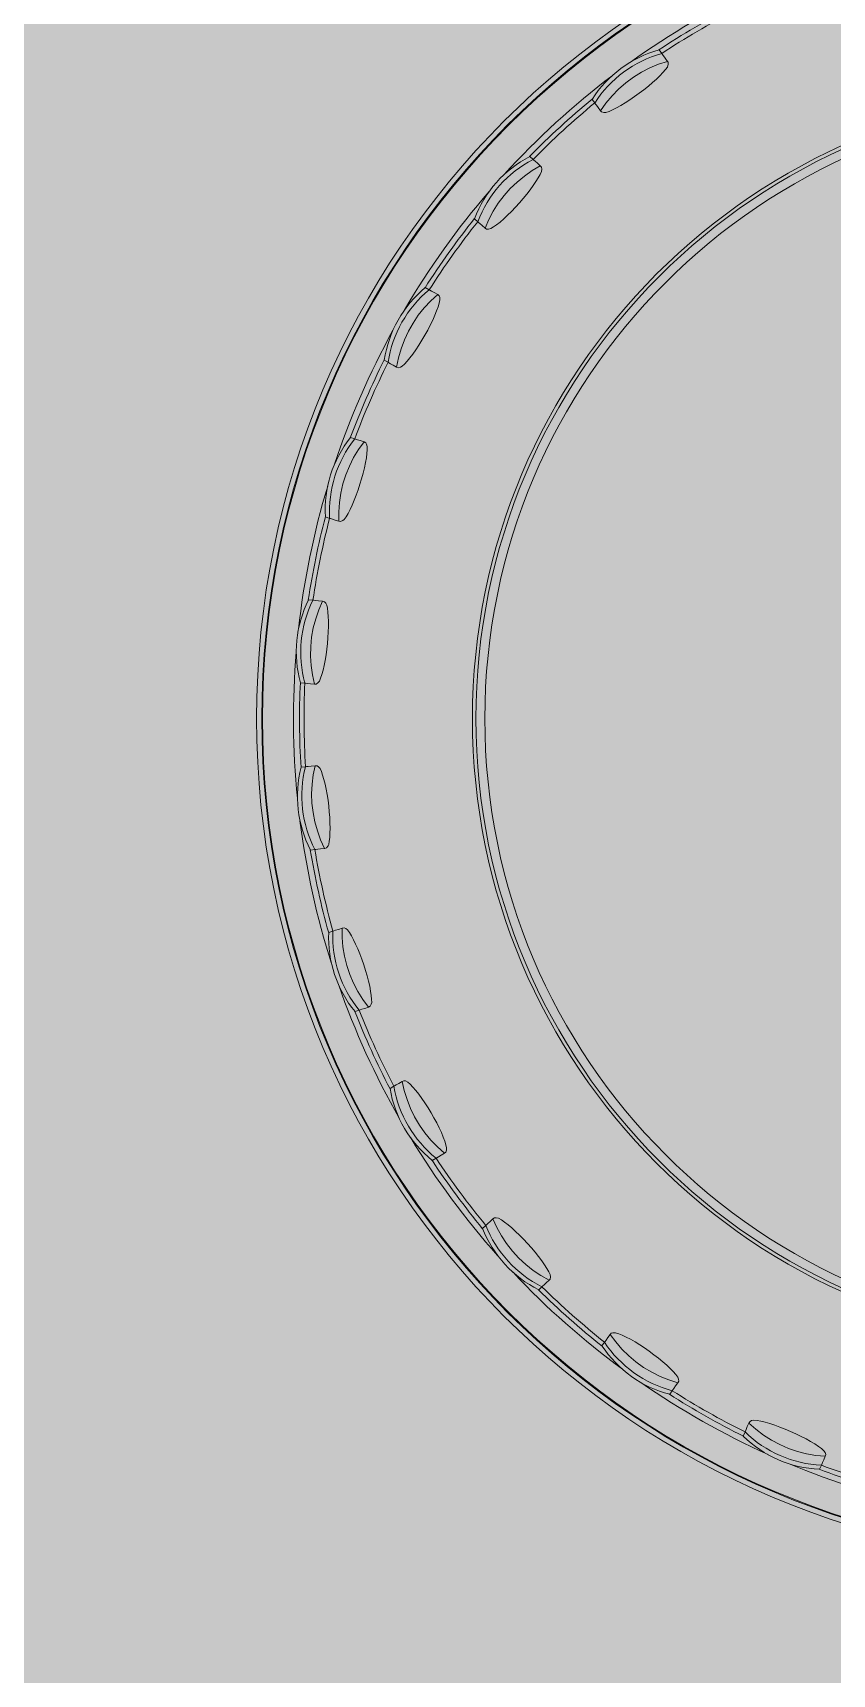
# Model space of a CAD drawing. Header units: millimetres. Extents: x -11451263 to 11578383104, y -507 to 1450429.
# Drawn here: x 12076536 to 12076962, y 1109336 to 1110210 of the extents above; entities that cross this region are included whole.
import ezdxf

# ---------------------------------------------------------------- set-up
doc = ezdxf.new("R2010")
doc.units = ezdxf.units.MM
doc.header["$MEASUREMENT"] = 0
doc.layers.get('0').update_dxf_attribs({"linetype": 'CONTINUOUS', "lineweight": 13})
doc.layers.get('Defpoints').update_dxf_attribs({"color": 5, "linetype": 'CONTINUOUS', "lineweight": 13})
for name, color, linetype, lineweight in [('DO DIEN TICH THONG THUY', 141, 'CONTINUOUS', 13), ('KT-Net to mau', 159, 'CONTINUOUS', 18), ('KT-Vat lieu', 250, 'CONTINUOUS', 9), ('SPE-MEP-Plumbing', 90, 'CONTINUOUS', 0)]:
    doc.layers.add(name, color=color, linetype=linetype, lineweight=lineweight)

# ---------------------------------------------------------------- blocks, each defined once
blk = doc.blocks.new('binh loc cat (bang)')
for p, q in [((383.03, 421.78), (383.53, 419.46)), ((427.81, 424.12), (427.82, 426.49)), ((427.81, 424.12), (427.81, 423.64)), ((427.81, 423.64), (427.81, 422.63)), ((427.81, 422.63), (427.82, 421.05)), ((427.82, 421.05), (427.82, 418.92)), ((432.6, 420.5), (427.82, 418.92)), ((437.49, 421.69), (432.6, 420.5)), ((442.46, 422.49), (437.49, 421.69)), ((447.48, 422.89), (442.46, 422.49)), ((452.52, 422.89), (447.48, 422.89)), ((457.54, 422.49), (452.52, 422.89)), ((462.51, 421.69), (457.54, 422.49)), ((467.4, 420.5), (462.51, 421.69)), ((472.18, 418.92), (467.4, 420.5)), ((472.18, 426.49), (472.19, 424.12)), ((472.18, 421.03), (472.19, 422.6)), ((472.18, 418.92), (472.18, 421.03)), ((472.19, 423.64), (472.19, 424.12)), ((472.19, 422.6), (472.19, 423.64)), ((516.47, 419.46), (516.97, 421.78)), ((340.11, 410.23), (339.63, 412.56)), ((354.78, 411.69), (350.09, 409.87)), ((359.61, 413.12), (354.78, 411.69)), ((364.54, 414.17), (359.61, 413.12)), ((369.54, 414.82), (364.54, 414.17)), ((374.56, 415.07), (369.54, 414.82)), ((379.6, 414.93), (374.56, 415.07)), ((384.59, 414.38), (379.6, 414.93)), ((383.3, 411.64), (381.79, 410.8)), ((384.12, 412.49), (383.3, 411.64)), ((383.63, 418.99), (383.53, 419.46)), ((383.84, 417.98), (383.63, 418.99)), ((384.16, 416.44), (383.84, 417.98)), ((384.67, 413.52), (384.12, 412.49)), ((384.59, 414.38), (384.16, 416.44)), ((384.59, 414.38), (384.67, 413.52)), ((427.88, 418.18), (427.82, 418.92)), ((428.4, 417.43), (427.88, 418.18)), ((429.66, 416.51), (428.4, 417.43)), ((431.31, 416), (429.66, 416.51)), ((433.29, 415.55), (431.31, 416)), ((435.58, 415.14), (433.29, 415.55)), ((438.14, 414.8), (435.58, 415.14)), ((440.91, 414.53), (438.14, 414.8)), ((443.85, 414.34), (440.91, 414.53)), ((446.89, 414.22), (443.85, 414.34)), ((450, 414.18), (446.89, 414.22)), ((453.11, 414.22), (450, 414.18)), ((456.15, 414.34), (453.11, 414.22)), ((459.09, 414.53), (456.15, 414.34)), ((461.86, 414.8), (459.09, 414.53)), ((464.42, 415.14), (461.86, 414.8)), ((466.71, 415.55), (464.42, 415.14)), ((468.69, 416), (466.71, 415.55)), ((470.34, 416.51), (468.69, 416)), ((471.29, 417.15), (470.34, 416.51)), ((472.07, 418.06), (471.29, 417.15)), ((472.18, 418.92), (472.07, 418.06)), ((515.38, 413.34), (515.41, 414.38)), ((515.86, 412.52), (515.38, 413.34)), ((515.84, 416.46), (515.41, 414.38)), ((520.4, 414.93), (515.41, 414.38)), ((516.16, 418), (515.84, 416.46)), ((516.7, 411.64), (515.86, 412.52)), ((516.37, 419), (516.16, 418)), ((516.47, 419.46), (516.37, 419)), ((518.21, 410.8), (516.7, 411.64)), ((525.44, 415.07), (520.4, 414.93)), ((530.46, 414.82), (525.44, 415.07)), ((535.46, 414.17), (530.46, 414.82)), ((540.39, 413.12), (535.46, 414.17)), ((545.22, 411.69), (540.39, 413.12)), ((549.91, 409.87), (545.22, 411.69)), ((560.37, 412.56), (559.89, 410.23)), ((340.11, 410.23), (340.21, 409.77)), ((340.21, 409.77), (340.43, 408.78)), ((340.43, 408.78), (340.76, 407.24)), ((340.76, 407.24), (341.21, 405.15)), ((345.55, 407.69), (341.21, 405.15)), ((341.52, 404.31), (341.21, 405.15)), ((342.29, 403.69), (341.52, 404.31)), ((343.51, 403.18), (342.29, 403.69)), ((345.22, 403.03), (343.51, 403.18)), ((347.26, 402.99), (345.22, 403.03)), ((350.09, 409.87), (345.55, 407.69)), ((349.59, 403.08), (347.26, 402.99)), ((352.16, 403.27), (349.59, 403.08)), ((354.92, 403.59), (352.16, 403.27)), ((357.84, 404), (354.92, 403.59)), ((360.84, 404.52), (357.84, 404)), ((363.89, 405.13), (360.84, 404.52)), ((366.92, 405.81), (363.89, 405.13)), ((369.87, 406.56), (366.92, 405.81)), ((372.7, 407.37), (369.87, 406.56)), ((375.36, 408.21), (372.7, 407.37)), ((377.79, 409.07), (375.36, 408.21)), ((379.94, 409.94), (377.79, 409.07)), ((381.79, 410.8), (379.94, 409.94)), ((520.06, 409.94), (518.21, 410.8)), ((522.21, 409.07), (520.06, 409.94)), ((524.64, 408.21), (522.21, 409.07)), ((527.3, 407.37), (524.64, 408.21)), ((530.13, 406.56), (527.3, 407.37)), ((533.08, 405.81), (530.13, 406.56)), ((536.11, 405.13), (533.08, 405.81)), ((539.16, 404.52), (536.11, 405.13)), ((542.16, 404), (539.16, 404.52)), ((545.08, 403.59), (542.16, 404)), ((547.84, 403.27), (545.08, 403.59)), ((550.41, 403.08), (547.84, 403.27)), ((554.45, 407.69), (549.91, 409.87)), ((552.74, 402.99), (550.41, 403.08)), ((554.78, 403.03), (552.74, 402.99)), ((558.79, 405.15), (554.45, 407.69)), ((556.49, 403.18), (554.78, 403.03)), ((557.49, 403.57), (556.49, 403.18)), ((558.49, 404.31), (557.49, 403.57)), ((558.79, 405.15), (558.49, 404.31)), ((558.79, 405.15), (559.24, 407.22)), ((559.24, 407.22), (559.57, 408.75)), ((559.57, 408.75), (559.79, 409.76)), ((559.79, 409.76), (559.89, 410.23)), ((296.8, 398.64), (297.77, 396.48)), ((297.97, 396.04), (297.77, 396.48)), ((298.38, 395.09), (297.97, 396.04)), ((299.02, 393.65), (298.38, 395.09)), ((299.87, 391.72), (299.02, 393.65)), ((275.69, 385.3), (271.27, 382.89)), ((280.3, 387.35), (275.69, 385.3)), ((285.05, 389.03), (280.3, 387.35)), ((289.91, 390.32), (285.05, 389.03)), ((294.87, 391.22), (289.91, 390.32)), ((294.31, 385.12), (292.12, 383.77)), ((296.24, 386.42), (294.31, 385.12)), ((299.87, 391.72), (294.87, 391.22)), ((297.87, 387.64), (296.24, 386.42)), ((299.17, 388.77), (297.87, 387.64)), ((299.8, 389.78), (299.17, 388.77)), ((300.12, 390.9), (299.8, 389.78)), ((299.87, 391.72), (300.12, 390.9)), ((257.22, 378.42), (256.27, 380.59)), ((257.22, 378.42), (257.41, 377.99)), ((257.41, 377.99), (257.83, 377.06)), ((257.83, 377.06), (258.48, 375.62)), ((263.07, 377.06), (259.35, 373.68)), ((267.05, 380.14), (263.07, 377.06)), ((271.27, 382.89), (267.05, 380.14)), ((275.85, 376.01), (273.09, 375)), ((278.69, 377.14), (275.85, 376.01)), ((281.54, 378.37), (278.69, 377.14)), ((284.36, 379.67), (281.54, 378.37)), ((287.1, 381.02), (284.36, 379.67)), ((289.7, 382.39), (287.1, 381.02)), ((292.12, 383.77), (289.7, 382.39)), ((258.48, 375.62), (259.35, 373.68)), ((259.75, 372.98), (259.35, 373.68)), ((260.65, 372.49), (259.75, 372.98)), ((262.01, 372.23), (260.65, 372.49)), ((263.72, 372.44), (262.01, 372.23)), ((265.72, 372.83), (263.72, 372.44)), ((267.98, 373.39), (265.72, 372.83)), ((270.45, 374.12), (267.98, 373.39)), ((273.09, 375), (270.45, 374.12)), ((216.92, 350.42), (212.26, 348.51)), ((221.71, 351.95), (216.92, 350.42)), ((217.26, 358.08), (218.67, 356.16)), ((218.95, 355.77), (218.67, 356.16)), ((219.55, 354.93), (218.95, 355.77)), ((220.47, 353.66), (219.55, 354.93)), ((221.71, 351.95), (220.47, 353.66)), ((221.99, 349.86), (221.64, 348.92)), ((221.71, 351.95), (221.72, 351.93)), ((221.72, 351.93), (222.14, 351.12)), ((222.14, 351.12), (221.99, 349.86)), ((203.47, 343.6), (199.39, 340.64)), ((207.77, 346.23), (203.47, 343.6)), ((212.26, 348.51), (207.77, 346.23)), ((215.78, 342.56), (213.7, 340.71)), ((217.65, 344.33), (215.78, 342.56)), ((219.26, 346), (217.65, 344.33)), ((220.6, 347.54), (219.26, 346)), ((221.64, 348.92), (220.6, 347.54)), ((192.02, 333.8), (188.76, 329.96)), ((195.57, 337.37), (192.02, 333.8)), ((199.39, 340.64), (195.57, 337.37)), ((204.02, 333.28), (201.48, 331.59)), ((206.55, 335.08), (204.02, 333.28)), ((209.04, 336.93), (206.55, 335.08)), ((211.44, 338.82), (209.04, 336.93)), ((213.7, 340.71), (211.44, 338.82)), ((182.76, 330.07), (181.37, 332)), ((182.76, 330.07), (183.03, 329.69)), ((183.03, 329.69), (183.64, 328.87)), ((183.64, 328.87), (184.57, 327.6)), ((184.57, 327.6), (185.82, 325.88)), ((188.76, 329.96), (185.82, 325.88)), ((186.58, 325.17), (185.82, 325.88)), ((187.5, 324.97), (186.58, 325.17)), ((188.73, 325.01), (187.5, 324.97)), ((190.35, 325.57), (188.73, 325.01)), ((192.23, 326.36), (190.35, 325.57)), ((194.32, 327.39), (192.23, 326.36)), ((196.59, 328.61), (194.32, 327.39)), ((198.99, 330.02), (196.59, 328.61)), ((201.48, 331.59), (198.99, 330.02)), ((147.9, 301.86), (149.67, 300.28)), ((150.03, 299.96), (149.67, 300.28)), ((150.79, 299.27), (150.03, 299.96)), ((151.96, 298.21), (150.79, 299.27)), ((153.52, 296.79), (151.96, 298.21)), ((145, 291.46), (141.08, 288.3)), ((149.15, 294.3), (145, 291.46)), ((153.52, 296.79), (149.15, 294.3)), ((152.37, 290.47), (151.13, 288.5)), ((153.36, 292.25), (152.37, 290.47)), ((154.08, 293.82), (153.36, 292.25)), ((153.52, 296.79), (153.63, 296.72)), ((153.63, 296.72), (154.15, 295.95)), ((154.22, 294.62), (154.08, 293.82)), ((154.15, 295.95), (154.22, 294.62)), ((134.05, 281.1), (130.99, 277.1)), ((137.42, 284.84), (134.05, 281.1)), ((141.08, 288.3), (137.42, 284.84)), ((146.21, 281.82), (144.25, 279.47)), ((148.02, 284.13), (146.21, 281.82)), ((149.68, 286.37), (148.02, 284.13)), ((151.13, 288.5), (149.68, 286.37)), ((128.25, 272.87), (125.87, 268.43)), ((130.99, 277.1), (128.25, 272.87)), ((137.97, 272.67), (135.86, 270.62)), ((140.1, 274.86), (137.97, 272.67)), ((142.21, 277.14), (140.1, 274.86)), ((144.25, 279.47), (142.21, 277.14)), ((119.97, 267.3), (118.21, 268.89)), ((119.97, 267.3), (120.32, 266.98)), ((120.32, 266.98), (121.08, 266.3)), ((121.08, 266.3), (122.26, 265.25)), ((122.26, 265.25), (123.84, 263.83)), ((125.87, 268.43), (123.84, 263.83)), ((124.73, 263.3), (123.84, 263.83)), ((125.67, 263.29), (124.73, 263.3)), ((126.86, 263.58), (125.67, 263.29)), ((128.34, 264.47), (126.86, 263.58)), ((130.01, 265.64), (128.34, 264.47)), ((131.84, 267.07), (130.01, 265.64)), ((133.8, 268.74), (131.84, 267.07)), ((135.86, 270.62), (133.8, 268.74)), ((91.74, 232.46), (93.8, 231.28)), ((94.22, 231.04), (93.8, 231.28)), ((95.11, 230.52), (94.22, 231.04)), ((98.29, 228.67), (94.54, 225.32)), ((96.47, 229.73), (95.11, 230.52)), ((98.29, 228.67), (96.47, 229.73)), ((98.29, 228.67), (98.98, 228.15)), ((98.98, 228.15), (99.38, 227.05)), ((91.06, 221.68), (87.89, 217.77)), ((94.54, 225.32), (91.06, 221.68)), ((97.68, 220.06), (96.7, 217.67)), ((98.48, 222.24), (97.68, 220.06)), ((99.08, 224.19), (98.48, 222.24)), ((99.46, 225.87), (99.08, 224.19)), ((99.38, 227.05), (99.46, 225.87)), ((85.03, 213.63), (82.51, 209.26)), ((87.89, 217.77), (85.03, 213.63)), ((94.25, 212.5), (92.83, 209.8)), ((95.55, 215.14), (94.25, 212.5)), ((96.7, 217.67), (95.55, 215.14)), ((80.35, 204.71), (78.55, 200.01)), ((82.51, 209.26), (80.35, 204.71)), ((88.1, 201.84), (86.46, 199.39)), ((89.73, 204.42), (88.1, 201.84)), ((91.31, 207.09), (89.73, 204.42)), ((92.83, 209.8), (91.31, 207.09)), ((71.61, 192.84), (69.56, 194.03)), ((71.61, 192.84), (72.02, 192.6)), ((72.02, 192.6), (72.9, 192.1)), ((77.14, 195.18), (76.12, 190.25)), ((78.55, 200.01), (77.14, 195.18)), ((81.77, 193.3), (80.38, 191.81)), ((83.27, 195.09), (81.77, 193.3)), ((84.84, 197.13), (83.27, 195.09)), ((86.46, 199.39), (84.84, 197.13)), ((72.9, 192.1), (74.27, 191.31)), ((74.27, 191.31), (76.12, 190.25)), ((77.09, 189.91), (76.12, 190.25)), ((78.02, 190.11), (77.09, 189.91)), ((79.12, 190.64), (78.02, 190.11)), ((80.38, 191.81), (79.12, 190.64)), ((51.24, 152.89), (53.5, 152.17)), ((53.96, 152.02), (53.5, 152.17)), ((54.94, 151.69), (53.96, 152.02)), ((56.43, 151.2), (54.94, 151.69)), ((58.44, 150.54), (55.46, 146.49)), ((58.44, 150.54), (56.43, 151.2)), ((58.44, 150.54), (59.24, 150.15)), ((59.24, 150.15), (59.88, 149.08)), ((59.88, 149.08), (60.16, 148.05)), ((52.82, 142.21), (50.52, 137.73)), ((55.46, 146.49), (52.82, 142.21)), ((59.63, 142), (59.16, 139.46)), ((59.95, 144.3), (59.63, 142)), ((60.13, 146.33), (59.95, 144.3)), ((60.16, 148.05), (60.13, 146.33)), ((48.59, 133.08), (47.03, 128.28)), ((50.52, 137.73), (48.59, 133.08)), ((57.84, 133.89), (57.02, 130.95)), ((58.56, 136.74), (57.84, 133.89)), ((59.16, 139.46), (58.56, 136.74)), ((45.86, 123.38), (45.08, 118.41)), ((47.03, 128.28), (45.86, 123.38)), ((55.1, 125.05), (54.04, 122.18)), ((56.09, 127.99), (55.1, 125.05)), ((57.02, 130.95), (56.09, 127.99)), ((45.08, 118.41), (44.71, 113.39)), ((50.72, 114.58), (49.63, 112.52)), ((51.83, 116.9), (50.72, 114.58)), ((52.95, 119.45), (51.83, 116.9)), ((54.04, 122.18), (52.95, 119.45)), ((39.78, 109.95), (37.53, 110.69)), ((39.78, 109.95), (40.23, 109.81)), ((40.23, 109.81), (41.2, 109.5)), ((41.2, 109.5), (42.7, 109.01)), ((42.7, 109.01), (44.73, 108.36)), ((44.71, 113.39), (44.73, 108.36)), ((45.76, 108.23), (44.73, 108.36)), ((46.62, 108.61), (45.76, 108.23)), ((47.59, 109.36), (46.62, 108.61)), ((48.58, 110.77), (47.59, 109.36)), ((49.63, 112.52), (48.58, 110.77)), ((28.17, 66.64), (30.53, 66.4)), ((31, 66.35), (30.53, 66.4)), ((32.03, 66.24), (31, 66.35)), ((33.63, 61.26), (31.93, 56.52)), ((33.6, 66.07), (32.03, 66.24)), ((35.69, 65.84), (33.6, 66.07)), ((35.69, 65.84), (33.63, 61.26)), ((35.69, 65.84), (36.56, 65.64)), ((36.56, 65.64), (37.39, 64.74)), ((37.39, 64.74), (37.9, 63.77)), ((37.9, 63.77), (38.23, 62.08)), ((38.23, 62.08), (38.48, 60.05)), ((31.93, 56.52), (30.62, 51.66)), ((38.48, 60.05), (38.64, 57.73)), ((38.64, 57.73), (38.71, 55.15)), ((38.71, 55.15), (38.69, 52.37)), ((29.69, 46.71), (29.17, 41.7)), ((30.62, 51.66), (29.69, 46.71)), ((38.38, 46.39), (38.09, 43.29)), ((38.58, 49.43), (38.38, 46.39)), ((38.69, 52.37), (38.58, 49.43)), ((29.17, 41.7), (29.04, 36.66)), ((29.04, 36.66), (29.31, 31.63)), ((37.29, 37.19), (36.79, 34.29)), ((37.73, 40.21), (37.29, 37.19)), ((38.09, 43.29), (37.73, 40.21)), ((29.31, 31.63), (29.99, 26.65)), ((29.99, 26.65), (31.06, 21.73)), ((34.98, 26.82), (34.32, 24.89)), ((35.62, 29.06), (34.98, 26.82)), ((36.23, 31.56), (35.62, 29.06)), ((36.79, 34.29), (36.23, 31.56)), ((25.89, 22.26), (23.53, 22.52)), ((25.89, 22.26), (26.36, 22.21)), ((26.36, 22.21), (27.37, 22.11)), ((27.37, 22.11), (28.94, 21.95)), ((28.94, 21.95), (31.06, 21.73)), ((32.09, 21.82), (31.06, 21.73)), ((32.85, 22.37), (32.09, 21.82)), ((33.65, 23.31), (32.85, 22.37)), ((34.32, 24.89), (33.65, 23.31)), ((23.53, -22.52), (25.89, -22.26)), ((26.36, -22.21), (25.89, -22.26)), ((27.39, -22.11), (26.36, -22.21)), ((28.96, -21.95), (27.39, -22.11)), ((31.06, -21.73), (28.96, -21.95)), ((31.06, -21.73), (29.99, -26.65)), ((31.06, -21.73), (31.92, -21.75)), ((31.92, -21.75), (32.88, -22.4)), ((32.88, -22.4), (33.65, -23.31)), ((33.65, -23.31), (34.32, -24.89)), ((34.32, -24.89), (34.98, -26.82)), ((29.31, -31.63), (29.04, -36.66)), ((29.99, -26.65), (29.31, -31.63)), ((34.98, -26.82), (35.62, -29.06)), ((35.62, -29.06), (36.23, -31.56)), ((36.23, -31.56), (36.79, -34.29)), ((36.79, -34.29), (37.29, -37.19)), ((29.04, -36.66), (29.17, -41.7)), ((29.17, -41.7), (29.69, -46.71)), ((37.29, -37.19), (37.73, -40.21)), ((37.73, -40.21), (38.09, -43.29)), ((38.09, -43.29), (38.38, -46.39)), ((29.69, -46.71), (30.62, -51.66)), ((30.62, -51.66), (31.93, -56.52)), ((38.38, -46.39), (38.58, -49.43)), ((38.58, -49.43), (38.69, -52.37)), ((38.69, -52.37), (38.71, -55.15)), ((31.93, -56.52), (33.63, -61.26)), ((38.48, -60.05), (38.23, -62.08)), ((38.64, -57.73), (38.48, -60.05)), ((38.71, -55.15), (38.64, -57.73)), ((30.53, -66.4), (28.17, -66.64)), ((30.53, -66.4), (31, -66.35)), ((31, -66.35), (32.01, -66.24)), ((32.01, -66.24), (33.58, -66.07)), ((33.58, -66.07), (35.69, -65.84)), ((33.63, -61.26), (35.69, -65.84)), ((36.53, -65.65), (35.69, -65.84)), ((37.3, -64.87), (36.53, -65.65)), ((37.9, -63.77), (37.3, -64.87)), ((38.23, -62.08), (37.9, -63.77)), ((37.53, -110.69), (39.78, -109.95)), ((40.24, -109.8), (39.78, -109.95)), ((41.23, -109.49), (40.24, -109.8)), ((42.72, -109.01), (41.23, -109.49)), ((44.73, -108.36), (42.72, -109.01)), ((44.73, -108.36), (44.71, -113.39)), ((44.71, -113.39), (45.08, -118.41)), ((44.73, -108.36), (45.57, -108.2)), ((45.57, -108.2), (46.66, -108.64)), ((46.66, -108.64), (47.59, -109.36)), ((47.59, -109.36), (48.58, -110.77)), ((48.58, -110.77), (49.63, -112.52)), ((49.63, -112.52), (50.72, -114.58)), ((45.08, -118.41), (45.86, -123.38)), ((50.72, -114.58), (51.83, -116.9)), ((51.83, -116.9), (52.95, -119.45)), ((52.95, -119.45), (54.04, -122.18)), ((54.04, -122.18), (55.1, -125.05)), ((45.86, -123.38), (47.03, -128.28)), ((47.03, -128.28), (48.59, -133.08)), ((55.1, -125.05), (56.09, -127.99)), ((56.09, -127.99), (57.02, -130.95)), ((57.02, -130.95), (57.84, -133.89)), ((48.59, -133.08), (50.52, -137.73)), ((50.52, -137.73), (52.82, -142.21)), ((57.84, -133.89), (58.56, -136.74)), ((58.56, -136.74), (59.16, -139.46)), ((59.16, -139.46), (59.63, -142)), ((52.82, -142.21), (55.46, -146.49)), ((55.46, -146.49), (58.44, -150.54)), ((59.63, -142), (59.95, -144.3)), ((60.16, -148.05), (59.69, -149.52)), ((59.95, -144.3), (60.13, -146.33)), ((60.13, -146.33), (60.16, -148.05)), ((53.5, -152.17), (51.24, -152.89)), ((53.5, -152.17), (53.95, -152.02)), ((53.95, -152.02), (54.92, -151.7)), ((54.92, -151.7), (56.41, -151.21)), ((56.41, -151.21), (58.44, -150.54)), ((58.99, -150.36), (58.44, -150.54)), ((59.69, -149.52), (58.99, -150.36))]:
    blk.add_line(p, q)
for radius in [450, 447.23, 446.83, 334.98, 333.14, 328.39]:
    blk.add_circle((450, 0), radius)
for centre, radius, start, end in [((450, 0), 430.33, 90.80821, 101.19179), ((450, 368.47), 62.11, 69.07517, 110.92483), ((450, 0), 430.33, 78.80821, 89.19179), ((373.39, 360.42), 62.11, 81.07517, 122.92483), ((373.88, 358.1), 62.11, 81.06554, 122.93446), ((450, 0), 427.12, 92.95582, 99.04418), ((450, 0), 424.7, 92.9955, 99.0045), ((450, 366.1), 62.11, 69.06554, 110.93446), ((450, 0), 427.12, 80.95582, 87.04418), ((450, 0), 424.7, 80.9955, 87.0045), ((526.12, 358.1), 62.11, 57.06554, 98.93446), ((526.61, 360.42), 62.11, 57.07517, 98.92483), ((450, 0), 430.33, 102.80821, 113.19179), ((450, 0), 427.12, 104.95582, 111.04418), ((450, 0), 430.33, 66.80821, 77.19179), ((450, 0), 427.12, 68.95582, 75.04418), ((450, 0), 424.7, 104.9955, 111.0045), ((450, 0), 424.7, 68.9955, 75.0045), ((300.13, 336.61), 62.11, 93.07517, 134.92483), ((301.09, 334.45), 62.11, 93.06554, 134.93446), ((450, 0), 430.33, 114.80821, 125.19179), ((450, 0), 427.12, 116.95582, 123.04418), ((450, 0), 424.7, 116.9955, 123.0045), ((233.42, 298.1), 62.11, 105.07517, 146.92483), ((234.81, 296.18), 62.11, 105.06554, 146.93446), ((450, 0), 430.33, 126.80821, 137.19179), ((450, 0), 427.12, 128.95582, 135.04418), ((450, 0), 424.7, 128.9955, 135.0045), ((176.17, 246.55), 62.11, 117.07517, 158.92483), ((177.93, 244.97), 62.11, 117.06554, 158.93446), ((450, 0), 430.33, 138.80821, 149.19179), ((450, 0), 427.12, 140.95582, 147.04418), ((450, 0), 424.7, 140.9955, 147.0045), ((130.9, 184.24), 62.11, 129.07517, 170.92483), ((132.95, 183.05), 62.11, 129.06554, 170.93446), ((450, 0), 430.33, 150.80821, 161.19179), ((450, 0), 427.12, 152.95582, 159.04418), ((450, 0), 424.7, 152.9955, 159.0045), ((99.56, 113.86), 62.11, 141.07517, 182.92483), ((101.82, 113.13), 62.11, 141.06554, 182.93446), ((450, 0), 430.33, 162.80821, 173.19179), ((450, 0), 427.12, 164.95582, 171.04418), ((450, 0), 424.7, 164.9955, 171.0045), ((83.55, 38.52), 62.11, 153.07517, 194.92483), ((85.9, 38.27), 62.11, 153.06554, 194.93446), ((450, 0), 430.33, 174.80821, 185.19179), ((450, 0), 427.12, 176.95582, 183.04418), ((450, 0), 424.7, 176.9955, 183.0045), ((83.55, -38.52), 62.11, 165.07517, 206.92483), ((85.9, -38.27), 62.11, 165.06554, 206.93446), ((450, 0), 430.33, 186.80821, 197.19179), ((450, 0), 427.12, 188.95582, 195.04418), ((450, 0), 424.7, 188.9955, 195.0045), ((99.56, -113.86), 62.11, 177.07517, 218.92483), ((101.82, -113.13), 62.11, 177.06554, 218.93446), ((450, 0), 430.33, 198.80821, 209.19179), ((450, 0), 427.12, 200.95582, 207.04418), ((450, 0), 424.7, 200.9955, 207.0045)]:
    blk.add_arc(centre, radius, start, end)
blk = doc.blocks.new('A$C28B845C9')
at = {"layer": 'SPE-MEP-Plumbing', "xscale": -1, "rotation": 144.4550569256111}
blk.add_blockref('binh loc cat (bang)', (3419.19, 6202.86, 0), dxfattribs=at)
blk = doc.blocks.new('l3 hatch north')
at = {"true_color": 0xf28888}
h = blk.add_hatch(color=11, dxfattribs=at)
h.dxf.hatch_style = 1
edge = h.paths.add_edge_path()
edge.add_arc((12067777.96, 1591954.07), 10786.77, 116.688833, 139.659031, ccw=False)
edge.add_arc((12065362.28, 1597191.63), 5025.99, 80.17216, 118.90222, ccw=False)
edge.add_arc((12065360.23, 1597283.58), 4935.76, 51.15696, 79.96644, ccw=False)
edge.add_line((12068455.88, 1601127.89), (12074702.55, 1595959.96))
edge.add_arc((12078138.99, 1599771.03), 5131.61, 227.95899, 237.24787)
edge.add_line((12075362.76, 1595455.25), (12074102.63, 1593929.37))
edge.add_line((12074102.63, 1593929.37), (12080579.5, 1588580.52))
edge.add_arc((12078611.51, 1585300.34), 3825.25, -11.16173, 59.03781, ccw=False)
edge.add_line((12082364.41, 1584559.85), (12080860.2, 1579171.15))
edge.add_arc((12082407.8, 1578761.24), 1600.96, 165.16459, 253.77999)
edge.add_line((12081960.61, 1577224), (12083459.92, 1576800.34))
edge.add_line((12083459.92, 1576800.34), (12083913.78, 1578406.52))
edge.add_line((12083913.78, 1578406.52), (12085010.14, 1578096.72))
edge.add_line((12085010.14, 1578096.72), (12085064.52, 1578289.18))
edge.add_line((12085064.52, 1578289.18), (12087432.52, 1577620.05))
edge.add_line((12087432.52, 1577620.05), (12086925.35, 1575825.25))
edge.add_line((12086925.35, 1575825.25), (12111654.03, 1568830.2))
edge.add_line((12111654.03, 1568830.2), (12097509.92, 1572827.79))
edge.add_line((12097509.92, 1572827.79), (12096694, 1569943.29))
edge.add_line((12096694, 1569943.29), (12082642.29, 1573913.91))
edge.add_arc((12083458.06, 1576800.86), 3000, 230.44883, 254.22122, ccw=False)
edge.add_line((12081547.76, 1574487.7), (12079856.15, 1575884.69))
edge.add_line((12079856.15, 1575884.69), (12074206.97, 1580549.99))
edge.add_line((12074206.97, 1580549.99), (12074525.23, 1580935.38))
edge.add_line((12074525.23, 1580935.38), (12065810.18, 1588132.85))
edge.add_line((12065810.18, 1588132.85), (12050084.27, 1569085.9))
edge.add_line((12050084.27, 1569085.9), (12055250.35, 1564819.56))
edge.add_arc((12057430.84, 1567459.9), 3424.32, 230.44882, 313.33083)
edge.add_line((12059780.64, 1564969.04), (12061886.26, 1567515.47))
edge.add_line((12061886.26, 1567515.47), (12054098.59, 1573946.81))
edge.add_line((12054098.59, 1573946.81), (12055942.53, 1576179.62))
edge.add_line((12055942.53, 1576179.62), (12063730.2, 1569748.27))
edge.add_line((12063730.2, 1569748.27), (12067961.52, 1574871.94))
edge.add_line((12067961.52, 1574871.94), (12068886.78, 1574107.82))
edge.add_line((12068886.78, 1574107.82), (12074206.97, 1580549.99))
edge.add_line((12074206.97, 1580549.99), (12079856.15, 1575884.69))
edge.add_line((12079856.15, 1575884.69), (12081547.76, 1574487.7))
edge.add_arc((12083458.06, 1576800.86), 3000, 230.44883, 254.22122)
edge.add_line((12082642.29, 1573913.91), (12086108.5, 1572934.45))
edge.add_line((12086108.5, 1572934.45), (12084476.83, 1567056.48))
edge.add_line((12084476.83, 1567056.48), (12095035.21, 1564073.22))
edge.add_line((12095035.21, 1564073.22), (12097509.92, 1572827.79))
edge.add_line((12097509.92, 1572827.79), (12111654.03, 1568830.2))
edge.add_line((12111654.03, 1568830.2), (12109283.3, 1560469.19))
edge.add_arc((12093320.71, 1575918.59), 22214.59, 292.793496, 315.935987, ccw=False)
edge.add_arc((12093298.89, 1575950.5), 22252.46, 254.792624, 292.813462, ccw=False)
edge.add_arc((12089313.04, 1565438.09), 11116.08, 224.694292, 260.413304, ccw=False)
edge.add_line((12081410.96, 1557619.89), (12080681.18, 1558229.78))
edge.add_arc((12067930.29, 1542235.32), 20455.02, 51.437935, 56.069187)
edge.add_arc((12067984.14, 1542375.13), 20308.99, 55.975037, 81.903475)
edge.add_arc((12067930.29, 1542235.32), 20455.02, 81.809325, 105.631304)
edge.add_arc((12067938.79, 1542214.18), 20477.66, 105.638269, 128.716096)
edge.add_line((12055130.79, 1558191.98), (12046773.06, 1565076.38))
edge.add_line((12046773.06, 1565076.38), (12043207.18, 1560758.5))
edge.add_line((12043207.18, 1560758.5), (12045674.56, 1558720.84))
edge.add_line((12045674.56, 1558720.84), (12047075.45, 1560417.16))
edge.add_line((12047075.45, 1560417.16), (12052958.18, 1555559.07))
edge.add_line((12052958.18, 1555559.07), (12049171.29, 1550969.88))
edge.add_line((12049171.29, 1550969.88), (12047185.11, 1548562.9))
edge.add_arc((12038306.35, 1559726.13), 14263.6, 285.19234, 308.497261, ccw=False)
edge.add_line((12042044.27, 1545961.02), (12033444.61, 1542693.7))
edge.add_arc((12032076.87, 1546537.06), 4079.48, 184.64306, 289.5892, ccw=False)
edge.add_arc((12089443.33, 1544277.48), 61462.84, 171.7570062, 178.2011574, ccw=False)
edge.add_arc((12090395.2, 1544187.72), 62417.77, 165.1780988, 171.8007352, ccw=False)
edge.add_arc((12070027.31, 1550023.57), 41236.95, 159.167013, 165.777288, ccw=False)
edge.add_arc((12037505.71, 1561823.84), 6666.57, 146.372654, 154.543605, ccw=False)
edge.add_line((12031954.75, 1565515.71), (12037146.87, 1571794.02))
edge.add_line((12037146.87, 1571794.02), (12039596.78, 1574760.6))
edge.add_arc((12040213.7, 1574251.19), 800.05, 50.45444, 140.4522, ccw=False)
edge.add_line((12040723.08, 1574868.13), (12041981.89, 1573828.55))
edge.add_arc((12042393.29, 1574455.74), 750.08, 236.73741, 318.61248)
edge.add_line((12042956.04, 1573959.83), (12047186.29, 1579082.21))
edge.add_arc((12045700.6, 1579824.37), 1660.74, 333.4561, 379.35022)
edge.add_arc((12051091.76, 1582096.74), 4194.09, 142.31596, 204.24266, ccw=False)
edge.add_line((12047772.58, 1584660.61), (12047967.93, 1584897.15))
edge.add_line((12047967.93, 1584897.15), (12059556.23, 1598936.73))

msp = doc.modelspace()

# ---------------------------------------------------------------- hatches: boundary and pattern name
at = {"layer": 'DO DIEN TICH THONG THUY'}
h = msp.add_hatch(dxfattribs=at)
h.set_pattern_fill('ANSI31', color=256, scale=2000)
edge = h.paths.add_edge_path(flags=16)
edge.add_arc((12046298.28, 1104856.84), 765, 0, 360)
edge = h.paths.add_edge_path(flags=16)
edge.add_line((12053072.73, 1119286.73), (12047077.57, 1112027.23))
edge.add_line((12047077.57, 1112027.23), (12048247.13, 1111061.37))
edge.add_line((12048247.13, 1111061.37), (12057113.96, 1106798.08))
edge.add_arc((12058428.26, 1109531.57), 3033.04, 244.32116, 324.72506)
edge.add_line((12060904.41, 1107779.99), (12071494.05, 1104787.66))
edge.add_line((12071494.05, 1104787.66), (12073160.94, 1110686.67))
edge.add_line((12073160.94, 1110686.67), (12059094.86, 1114661.34))
edge.add_arc((12059906.56, 1117533.86), 2985, 230.44883, 254.22122, ccw=False)
edge.add_line((12058005.81, 1115232.26), (12053082.28, 1119298.29))
edge.add_line((12053082.28, 1119298.29), (12053072.73, 1119286.73))
edge = h.paths.add_edge_path()
edge.add_line((12050542.74, 1134649.84), (12057104.85, 1129240.33))
edge.add_arc((12054124.91, 1125625.47), 4684.79, -4.03959, 50.49931, ccw=False)
edge.add_line((12058798.06, 1125295.44), (12057294.26, 1119908.19))
edge.add_arc((12058830.14, 1119479.46), 1594.6, 164.4034, 254.54118)
edge.add_arc((11615597.41, -483238.91), 1661282.85, 73.88096281, 74.54118492, ccw=False)
edge.add_line((12076825.8, 1112733.86), (12074356.16, 1103994))
edge.add_arc((12071483.64, 1104805.69), 2985, 254.21964, 344.22123, ccw=False)
edge.add_line((12070671.87, 1101933.19), (12064668.17, 1103629.84))
edge.add_arc((12063032.39, 1097841.54), 6015, 74.219636, 138.643142)
edge.add_line((12058517.48, 1101815.93), (12056458.11, 1099476.49))
edge.add_arc((12044377.47, 1082961.62), 20461.74, 53.814497, 128.656979)
edge.add_line((12031595.91, 1098940.19), (12031375.26, 1099122.41))
edge.add_line((12031375.26, 1099122.41), (12032508.1, 1100494.17))
edge.add_line((12032508.1, 1100494.17), (12029709.2, 1102805.64))
edge.add_line((12029709.2, 1102805.64), (12031855.09, 1105404.08))
edge.add_line((12031855.09, 1105404.08), (12032857.45, 1104576.29))
edge.add_line((12032857.45, 1104576.29), (12034417.53, 1106465.38))
edge.add_line((12034417.53, 1106465.38), (12035882.53, 1105255.52))
edge.add_line((12035882.53, 1105255.52), (12038334.1, 1108224.09))
edge.add_line((12038334.1, 1108224.09), (12040030.64, 1106823))
edge.add_line((12040030.64, 1106823), (12041832.7, 1109005.09))
edge.add_line((12041832.7, 1109005.09), (12040136.14, 1110406.18))
edge.add_line((12040136.14, 1110406.18), (12044412.03, 1115583.82))
edge.add_line((12044412.03, 1115583.82), (12045337.29, 1114819.7))
edge.add_line((12045337.29, 1114819.7), (12052736.42, 1123779.24))
edge.add_arc((12051182.74, 1125062.32), 2015, 320.44883, 410.44883)
edge.add_line((12052465.82, 1126616), (12046834.87, 1131266.25))
edge.add_arc((12045551.79, 1129712.57), 2015, 50.44883, 137.15988)
edge.add_line((12044074.28, 1131082.68), (12012044.18, 1092298.34))
edge.add_line((12012044.18, 1092298.34), (12009831.25, 1094125.87))
edge.add_line((12009831.25, 1094125.87), (12047475.49, 1139708.97))
edge.add_line((12047475.49, 1139708.97), (12051778.49, 1136173.58))
edge.add_line((12051778.49, 1136173.58), (12051504.15, 1135839.97))
edge.add_arc((12051028.77, 1135240.61), 765, 51.58066, 230.44246)
edge.add_arc((12051028.77, 1135240.6), 765, 230.44246, 230.55561)
at = {"layer": 'KT-Vat lieu'}
h = msp.add_hatch(dxfattribs=at)
h.set_pattern_fill('ANSI31', color=256)
h.set_pattern_definition([(45, (0, 0), (-0.0883883476483, 0.0883883476483), [])])
edge = h.paths.add_edge_path(flags=0)
edge.add_arc((12046298.28, 1104856.84), 765, 0, 360)
edge = h.paths.add_edge_path(flags=17)
edge.add_line((12050552.28, 1134661.42), (12057114.39, 1129251.9))
edge.add_arc((12054124.91, 1125625.47), 4699.79, -4.05811, 50.49931, ccw=False)
edge.add_line((12058812.92, 1125292.87), (12057308.7, 1119904.15))
edge.add_arc((12058830.14, 1119479.46), 1579.6, 164.4034, 254.54118)
edge.add_arc((11615597.41, -483238.91), 1661297.85, 73.88044855, 74.54118492, ccw=False)
edge.add_line((12076844.29, 1112744.13), (12074370.6, 1103989.92))
edge.add_arc((12071483.64, 1104805.69), 3000, 254.21964, 344.22123, ccw=False)
edge.add_line((12070667.79, 1101918.76), (12064664.09, 1103615.41))
edge.add_arc((12063032.39, 1097841.54), 6000, 74.219636, 138.643142)
edge.add_line((12058528.74, 1101806.02), (12056470.26, 1099467.6))
edge.add_arc((12044377.47, 1082961.62), 20461.74, 53.772325, 128.699884)
edge.add_line((12031583.95, 1098930.62), (12031354.14, 1099120.4))
edge.add_line((12031354.14, 1099120.4), (12032486.98, 1100492.15))
edge.add_line((12032486.98, 1100492.15), (12029688.09, 1102803.62))
edge.add_line((12029688.09, 1102803.62), (12031853.08, 1105425.19))
edge.add_line((12031853.08, 1105425.19), (12032855.43, 1104597.41))
edge.add_line((12032855.43, 1104597.41), (12034415.51, 1106486.5))
edge.add_line((12034415.51, 1106486.5), (12035880.52, 1105276.64))
edge.add_line((12035880.52, 1105276.64), (12038332.08, 1108245.2))
edge.add_line((12038332.08, 1108245.2), (12040028.63, 1106844.12))
edge.add_line((12040028.63, 1106844.12), (12041811.58, 1109003.07))
edge.add_line((12041811.58, 1109003.07), (12040115.02, 1110404.17))
edge.add_line((12040115.02, 1110404.17), (12044410.01, 1115604.94))
edge.add_line((12044410.01, 1115604.94), (12045335.28, 1114840.82))
edge.add_line((12045335.28, 1114840.82), (12052724.85, 1123788.79))
edge.add_arc((12051182.74, 1125062.32), 2000, 320.44883, 410.44883)
edge.add_line((12052456.27, 1126604.43), (12046825.32, 1131254.69))
edge.add_arc((12045551.79, 1129712.57), 2000, 50.44883, 137.14756)
edge.add_line((12044085.57, 1131072.8), (12012046.2, 1092277.23))
edge.add_line((12012046.2, 1092277.23), (12009810.14, 1094123.85))
edge.add_line((12009810.14, 1094123.85), (12047473.45, 1139730.06))
edge.add_line((12047473.45, 1139730.06), (12051799.61, 1136175.65))
edge.add_line((12051799.61, 1136175.65), (12051506.28, 1135818.95))
edge.add_arc((12051028.77, 1135240.61), 750, 50.45494, 230.44246)
edge.add_arc((12051028.77, 1135240.6), 750, 230.44246, 230.55617)
edge = h.paths.add_edge_path(flags=0)
edge.add_arc((12063032.39, 1097841.54), 6000, 74.219636, 138.643142)
edge.add_arc((12063032.39, 1097841.54), 6000, 74.219636, 138.643142, ccw=False)
edge = h.paths.add_edge_path(flags=0)
edge.add_arc((12051182.74, 1125062.32), 2000, -39.55117, 50.44883, ccw=False)
edge.add_arc((12051182.74, 1125062.32), 2000, 320.44883, 410.44883)
edge = h.paths.add_edge_path(flags=0)
edge.add_arc((12051028.77, 1135240.61), 750, 50.45494, 230.44246, ccw=False)
edge.add_arc((12051028.77, 1135240.61), 750, 50.45494, 230.44246)
edge = h.paths.add_edge_path(flags=17)
edge.add_line((12050552.28, 1134661.42), (12057114.39, 1129251.9))
edge.add_arc((12054124.91, 1125625.47), 4699.79, 355.94189, 410.49931)
edge.add_line((12058812.92, 1125292.87), (12057308.7, 1119904.15))
edge.add_arc((12058830.14, 1119479.46), 1579.6, 164.4034, 254.54118)
edge.add_arc((11615597.41, -483238.91), 1661297.85, 73.88044855, 74.54118492)
edge.add_line((12076844.29, 1112744.13), (12074370.6, 1103989.92))
edge.add_arc((12071483.64, 1104805.69), 3000, 254.21964, 344.22123)
edge.add_line((12070667.79, 1101918.76), (12064664.09, 1103615.41))
edge.add_arc((12063032.39, 1097841.54), 6000, 74.219636, 138.643142)
edge.add_line((12058528.74, 1101806.02), (12056470.26, 1099467.6))
edge.add_arc((12044377.47, 1082961.62), 20461.74, 53.772325, 128.699884)
edge.add_line((12031583.95, 1098930.62), (12031354.14, 1099120.4))
edge.add_line((12031354.14, 1099120.4), (12032486.98, 1100492.15))
edge.add_line((12032486.98, 1100492.15), (12029688.09, 1102803.62))
edge.add_line((12029688.09, 1102803.62), (12031853.08, 1105425.19))
edge.add_line((12031853.08, 1105425.19), (12032855.43, 1104597.41))
edge.add_line((12032855.43, 1104597.41), (12034415.51, 1106486.5))
edge.add_line((12034415.51, 1106486.5), (12035880.52, 1105276.64))
edge.add_line((12035880.52, 1105276.64), (12038332.08, 1108245.2))
edge.add_line((12038332.08, 1108245.2), (12040028.63, 1106844.12))
edge.add_line((12040028.63, 1106844.12), (12041811.58, 1109003.07))
edge.add_line((12041811.58, 1109003.07), (12040115.02, 1110404.17))
edge.add_line((12040115.02, 1110404.17), (12044410.01, 1115604.94))
edge.add_line((12044410.01, 1115604.94), (12045335.28, 1114840.82))
edge.add_line((12045335.28, 1114840.82), (12052724.85, 1123788.79))
edge.add_arc((12051182.74, 1125062.32), 2000, 320.44883, 410.44883)
edge.add_line((12052456.27, 1126604.43), (12046825.32, 1131254.69))
edge.add_arc((12045551.79, 1129712.57), 2000, 50.44883, 137.14756)
edge.add_line((12044085.57, 1131072.8), (12012046.2, 1092277.23))
edge.add_line((12012046.2, 1092277.23), (12009810.14, 1094123.85))
edge.add_line((12009810.14, 1094123.85), (12047473.45, 1139730.06))
edge.add_line((12047473.45, 1139730.06), (12051799.61, 1136175.65))
edge.add_line((12051799.61, 1136175.65), (12051506.28, 1135818.95))
edge.add_arc((12051028.77, 1135240.61), 750, 50.45494, 230.44246)
edge.add_arc((12051028.77, 1135240.6), 750, 230.44246, 230.55617)
edge = h.paths.add_edge_path(flags=0)
edge.add_arc((12045551.79, 1129712.57), 2000, 50.44883, 137.14756)
edge.add_arc((12045551.79, 1129712.57), 2000, 50.44883, 137.14756)
edge = h.paths.add_edge_path(flags=0)
edge.add_arc((12058830.14, 1119479.46), 1579.6, 164.4034, 254.54118)
edge.add_arc((12058830.14, 1119479.46), 1579.6, 164.4034, 254.54118)
edge = h.paths.add_edge_path(flags=0)
edge.add_line((12058812.92, 1125292.87), (12057308.7, 1119904.15))
edge.add_line((12058812.92, 1125292.87), (12057308.7, 1119904.15))
edge = h.paths.add_edge_path(flags=0)
edge.add_arc((12054124.91, 1125625.47), 4699.79, 355.94189, 410.49931)
edge.add_arc((12054124.91, 1125625.47), 4699.79, 355.94189, 410.49931)
edge = h.paths.add_edge_path(flags=0)
edge.add_line((12050552.28, 1134661.42), (12057114.39, 1129251.9))
edge.add_line((12050552.28, 1134661.42), (12057114.39, 1129251.9))
edge = h.paths.add_edge_path(flags=0)
edge.add_arc((12051028.77, 1135240.6), 750, 230.44246, 230.55617)
edge.add_arc((12051028.77, 1135240.6), 750, 230.44246, 230.55617)
edge = h.paths.add_edge_path(flags=0)
edge.add_arc((11615597.41, -483238.91), 1661297.85, 73.88044855, 74.54118492)
edge.add_arc((11615597.41, -483238.91), 1661297.85, 73.88044855, 74.54118492)
edge = h.paths.add_edge_path(flags=0)
edge.add_line((12070667.79, 1101918.76), (12064664.09, 1103615.41))
edge.add_line((12070667.79, 1101918.76), (12064664.09, 1103615.41))
edge = h.paths.add_edge_path(flags=0)
edge.add_arc((12071483.64, 1104805.69), 3000, 254.21964, 344.22123)
edge.add_arc((12071483.64, 1104805.69), 3000, 254.21964, 344.22123)
edge = h.paths.add_edge_path(flags=0)
edge.add_line((12076844.29, 1112744.13), (12074370.6, 1103989.92))
edge.add_line((12076844.29, 1112744.13), (12074370.6, 1103989.92))
edge = h.paths.add_edge_path(flags=0)
edge.add_line((12045335.28, 1114840.82), (12052724.85, 1123788.79))
edge.add_line((12045335.28, 1114840.82), (12052724.85, 1123788.79))
edge = h.paths.add_edge_path(flags=0)
edge.add_line((12044410.01, 1115604.94), (12045335.28, 1114840.82))
edge.add_line((12044410.01, 1115604.94), (12045335.28, 1114840.82))
edge = h.paths.add_edge_path(flags=0)
edge.add_line((12040115.02, 1110404.17), (12044410.01, 1115604.94))
edge.add_line((12040115.02, 1110404.17), (12044410.01, 1115604.94))
edge = h.paths.add_edge_path(flags=0)
edge.add_line((12041811.58, 1109003.07), (12040115.02, 1110404.17))
edge.add_line((12041811.58, 1109003.07), (12040115.02, 1110404.17))
edge = h.paths.add_edge_path(flags=0)
edge.add_line((12040028.63, 1106844.12), (12041811.58, 1109003.07))
edge.add_line((12040028.63, 1106844.12), (12041811.58, 1109003.07))
edge = h.paths.add_edge_path(flags=0)
edge.add_line((12038332.08, 1108245.2), (12040028.63, 1106844.12))
edge.add_line((12038332.08, 1108245.2), (12040028.63, 1106844.12))
edge = h.paths.add_edge_path(flags=0)
edge.add_line((12035880.52, 1105276.64), (12038332.08, 1108245.2))
edge.add_line((12035880.52, 1105276.64), (12038332.08, 1108245.2))
edge = h.paths.add_edge_path(flags=0)
edge.add_line((12034415.51, 1106486.5), (12035880.52, 1105276.64))
edge.add_line((12034415.51, 1106486.5), (12035880.52, 1105276.64))
edge = h.paths.add_edge_path(flags=0)
edge.add_line((12032855.43, 1104597.41), (12034415.51, 1106486.5))
edge.add_line((12032855.43, 1104597.41), (12034415.51, 1106486.5))
edge = h.paths.add_edge_path(flags=0)
edge.add_line((12031853.08, 1105425.19), (12032855.43, 1104597.41))
edge.add_line((12031853.08, 1105425.19), (12032855.43, 1104597.41))
edge = h.paths.add_edge_path(flags=0)
edge.add_line((12029688.09, 1102803.62), (12031853.08, 1105425.19))
edge.add_line((12029688.09, 1102803.62), (12031853.08, 1105425.19))
edge = h.paths.add_edge_path(flags=0)
edge.add_line((12032486.98, 1100492.15), (12029688.09, 1102803.62))
edge.add_line((12032486.98, 1100492.15), (12029688.09, 1102803.62))
edge = h.paths.add_edge_path(flags=0)
edge.add_line((12031354.14, 1099120.4), (12032486.98, 1100492.15))
edge.add_line((12031354.14, 1099120.4), (12032486.98, 1100492.15))
edge = h.paths.add_edge_path(flags=0)
edge.add_line((12031583.95, 1098930.62), (12031354.14, 1099120.4))
edge.add_line((12031583.95, 1098930.62), (12031354.14, 1099120.4))
edge = h.paths.add_edge_path(flags=0)
edge.add_arc((12044377.47, 1082961.62), 20461.74, 53.772325, 128.699884)
edge.add_arc((12044377.47, 1082961.62), 20461.74, 53.772325, 128.699884)
edge = h.paths.add_edge_path(flags=0)
edge.add_line((12058528.74, 1101806.02), (12056470.26, 1099467.6))
edge.add_line((12058528.74, 1101806.02), (12056470.26, 1099467.6))
edge = h.paths.add_edge_path(flags=0)
edge.add_line((12052456.27, 1126604.43), (12046825.32, 1131254.69))
edge.add_line((12052456.27, 1126604.43), (12046825.32, 1131254.69))
edge = h.paths.add_edge_path(flags=0)
edge.add_line((12051799.61, 1136175.65), (12051506.28, 1135818.95))
edge.add_line((12051799.61, 1136175.65), (12051506.28, 1135818.95))
edge = h.paths.add_edge_path(flags=0)
edge.add_line((12047473.45, 1139730.06), (12051799.61, 1136175.65))
edge.add_line((12047473.45, 1139730.06), (12051799.61, 1136175.65))
edge = h.paths.add_edge_path(flags=0)
edge.add_line((12009810.14, 1094123.85), (12047473.45, 1139730.06))
edge.add_line((12009810.14, 1094123.85), (12047473.45, 1139730.06))
edge = h.paths.add_edge_path(flags=0)
edge.add_line((12012046.2, 1092277.23), (12009810.14, 1094123.85))
edge.add_line((12012046.2, 1092277.23), (12009810.14, 1094123.85))
edge = h.paths.add_edge_path(flags=0)
edge.add_line((12044085.57, 1131072.8), (12012046.2, 1092277.23))
edge.add_line((12044085.57, 1131072.8), (12012046.2, 1092277.23))
edge = h.paths.add_edge_path(flags=0)
edge.add_line((12053084.3, 1119277.17), (12047098.69, 1112029.25))
edge.add_line((12047098.69, 1112029.25), (12048255.27, 1111074.1))
edge.add_line((12048255.27, 1111074.1), (12057120.46, 1106811.6))
edge.add_arc((12058428.26, 1109531.57), 3018.04, 244.32116, 324.9262)
edge.add_line((12060898.26, 1107797.31), (12071483.69, 1104806.17))
edge.add_line((12071483.69, 1104806.17), (12073142.43, 1110676.31))
edge.add_line((12073142.43, 1110676.31), (12059090.79, 1114646.91))
edge.add_arc((12059906.56, 1117533.86), 3000, 230.44883, 254.22122, ccw=False)
edge.add_line((12057996.26, 1115220.7), (12053084.3, 1119277.17))
edge.add_line((12053084.3, 1119277.17), (12053084.3, 1119277.17))

# ---------------------------------------------------------------- block references
at = {"layer": 'Defpoints'}
msp.add_blockref('A$C28B845C9', (12073319.99, 1103903.74), dxfattribs=at)
at = {"layer": 'KT-Net to mau'}
msp.add_blockref('l3 hatch north', (-23551.5, -459267, 0), dxfattribs=at)

doc.saveas('drawing.dxf')
